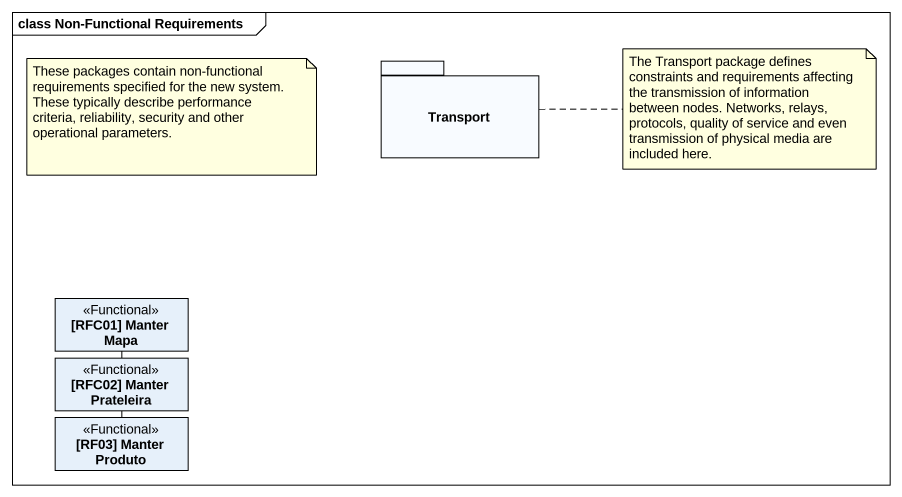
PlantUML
@startuml
mainframe class Non-Functional Requirements
hide circle
hide empty members
package Transport {
}
class "[RFC01] Manter Mapa" as RFC01_Manter_Mapa <<Functional>>
class "[RFC02] Manter Prateleira" as RFC02_Manter_Prateleira <<Functional>>
class "[RF03] Manter Produto" as RF03_Manter_Produto <<Functional>>
RFC01_Manter_Mapa -- RFC02_Manter_Prateleira
RFC02_Manter_Prateleira -- RF03_Manter_Produto
note as N1
  These packages contain non-functional requirements specified for the new system. These typically describe performance criteria, reliability, security and other operational parameters.
end note
note right of Transport : The Transport package defines constraints and requirements affecting the transmission of information between nodes. Networks, relays, protocols, quality of service and even transmission of physical media are included here.
@enduml
